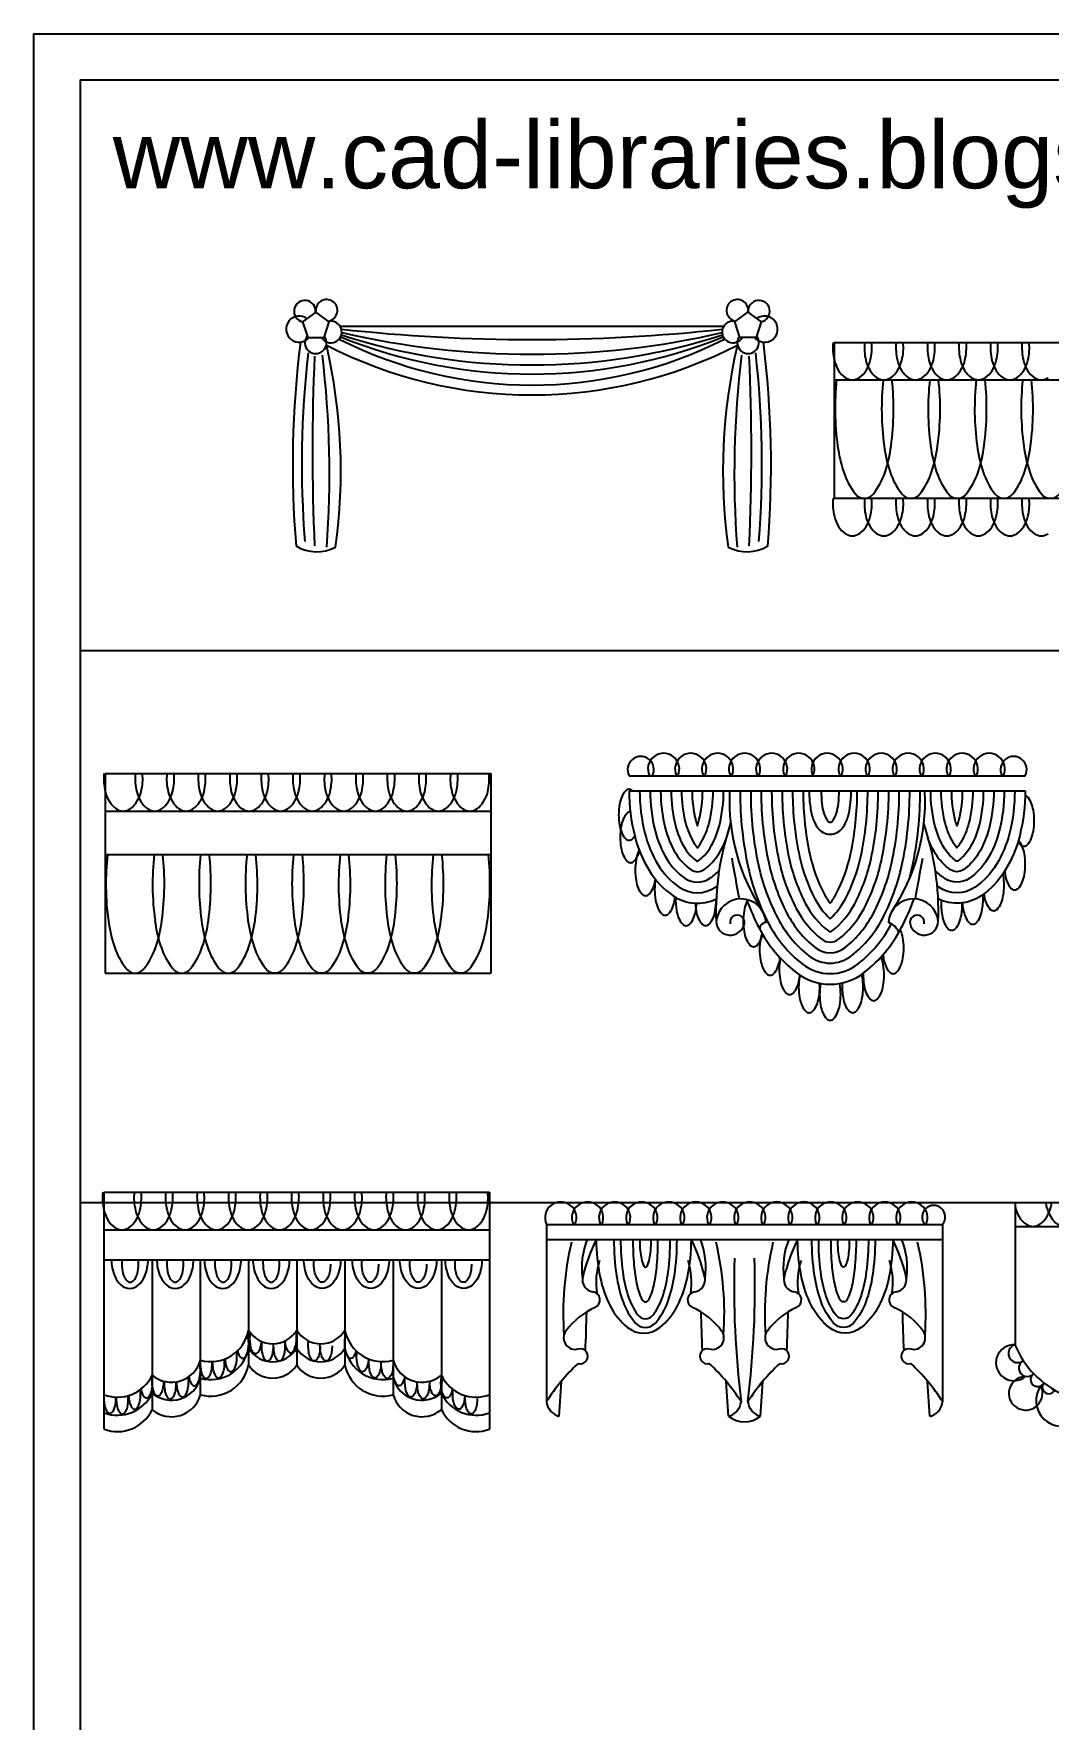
# Model space of a CAD drawing. Header units: inches. Extents: x 8.9 to 51.4, y 16 to 40.8.
# Drawn here: x 8.86 to 16.22, y 28.57 to 40.79 of the extents above; entities that cross this region are included whole.
import ezdxf

# ---------------------------------------------------------------- set-up
doc = ezdxf.new("R2010")
doc.units = ezdxf.units.IN
doc.header["$MEASUREMENT"] = 0
for name, color, linetype in [('02', 2, 'Continuous'), ('4', 4, 'Continuous'), ('kadrbm', 4, 'Continuous')]:
    doc.layers.add(name, color=color, linetype=linetype)
doc.styles.add('bmmm', font='swissel.ttf')

# ---------------------------------------------------------------- blocks, each defined once
blk = doc.blocks.new('kadrbm')
at = {"layer": 'kadrbm', "color": 4}
blk.add_lwpolyline([(0, 0), (0, 24.797), (21, 24.797), (21, 0), (0, 0)], close=True, dxfattribs=at)
blk.add_lwpolyline([(20.663, 0.326), (20.663, 24.46), (0.337, 24.46), (0.337, 0.326), (20.663, 0.326)], dxfattribs=at)
at = {"layer": 'kadrbm', "color": 211, "true_color": 0xf674fb, "style": 'bmmm'}
blk.add_text('www.cad-libraries.blogspot.com', height=0.48513, dxfattribs=at).set_placement((0.573, 23.677))

msp = doc.modelspace()

# ---------------------------------------------------------------- linework, layer by layer
at = {"layer": '02'}
for p, q in [((11.081, 38.67), (13.863, 38.67)), ((14.664, 38.552), (17.46, 38.552)), ((13.177, 35.302), (16.048, 35.302)), ((9.379, 35.154), (12.174, 35.154)), ((9.379, 34.839), (12.174, 34.839)), ((15.974, 32.144), (18.769, 32.144)), ((9.37, 32.119), (12.165, 32.119)), ((12.577, 32.049), (15.449, 32.049)), ((9.37, 31.901), (12.165, 31.901)), ((9.719, 31.901), (9.719, 30.814)), ((10.068, 31.901), (10.068, 30.923)), ((10.418, 31.901), (10.418, 31.141)), ((10.767, 31.901), (10.767, 31.141)), ((11.117, 31.901), (11.117, 31.141)), ((11.466, 31.901), (11.466, 30.923)), ((11.816, 31.901), (11.816, 30.814)), ((15.974, 31.029), (15.974, 31.026))]:
    msp.add_line(p, q, dxfattribs=at)
for points in [[(14.655, 38.552, 0.086354), (14.665, 38.42, 0.07478), (14.695, 38.349, 0.106996), (14.745, 38.296, 0.309503), (14.845, 38.296)], [(14.845, 38.296, 0.106996), (14.895, 38.349, 0.07478), (14.925, 38.42, 0.086354), (14.934, 38.552, 0.07478)], [(14.884, 38.552, 0.086354), (14.893, 38.42, 0.07478), (14.923, 38.349, 0.106996), (14.973, 38.296, 0.309503), (15.073, 38.296)], [(15.073, 38.296, 0.106996), (15.123, 38.349, 0.07478), (15.153, 38.42, 0.086354), (15.163, 38.552, 0.07478)], [(15.112, 38.552, 0.086354), (15.122, 38.42, 0.07478), (15.152, 38.349, 0.106996), (15.202, 38.296, 0.309503), (15.302, 38.296)], [(15.302, 38.296, 0.106996), (15.352, 38.349, 0.07478), (15.382, 38.42, 0.086354), (15.391, 38.552, 0.07478)], [(15.341, 38.552, 0.086354), (15.35, 38.42, 0.07478), (15.38, 38.349, 0.106996), (15.43, 38.296, 0.309503), (15.53, 38.296)], [(15.53, 38.296, 0.106996), (15.58, 38.349, 0.07478), (15.61, 38.42, 0.086354), (15.62, 38.552, 0.07478)], [(15.569, 38.552, 0.086354), (15.579, 38.42, 0.07478), (15.609, 38.349, 0.106996), (15.659, 38.296, 0.309503), (15.758, 38.296)], [(15.758, 38.296, 0.106996), (15.809, 38.349, 0.07478), (15.838, 38.42, 0.086354), (15.848, 38.552, 0.07478)], [(15.797, 38.552, 0.086354), (15.807, 38.42, 0.07478), (15.837, 38.349, 0.106996), (15.887, 38.296, 0.309503), (15.987, 38.296)], [(15.987, 38.296, 0.106996), (16.037, 38.349, 0.07478), (16.067, 38.42, 0.086354), (16.076, 38.552, 0.07478)], [(16.026, 38.552, 0.086354), (16.035, 38.42, 0.07478), (16.065, 38.349, 0.106996), (16.115, 38.296, 0.309503), (16.215, 38.296)], [(14.681, 38.28, 0.060753), (14.688, 37.803, 0.045475), (14.732, 37.611, 0.088394), (14.817, 37.453, 0.483941), (14.947, 37.453)], [(14.947, 37.453, 0.088394), (15.032, 37.611, 0.045475), (15.076, 37.803, 0.060753), (15.082, 38.28, 0.045475)], [(15.019, 38.28, 0.060753), (15.025, 37.803, 0.045475), (15.069, 37.611, 0.088394), (15.154, 37.453, 0.483941), (15.284, 37.453)], [(15.284, 37.453, 0.088394), (15.369, 37.611, 0.045475), (15.413, 37.803, 0.060753), (15.42, 38.28, 0.045475)], [(15.356, 38.28, 0.060753), (15.362, 37.803, 0.045475), (15.406, 37.611, 0.088394), (15.491, 37.453, 0.483941), (15.621, 37.453)], [(15.621, 37.453, 0.088394), (15.706, 37.611, 0.045475), (15.75, 37.803, 0.060753), (15.757, 38.28, 0.045475)], [(15.693, 38.28, 0.060753), (15.699, 37.803, 0.045475), (15.744, 37.611, 0.088394), (15.828, 37.453, 0.483941), (15.958, 37.453)], [(15.958, 37.453, 0.088394), (16.043, 37.611, 0.045475), (16.087, 37.803, 0.060753), (16.094, 38.28, 0.045475)], [(16.03, 38.28, 0.060753), (16.037, 37.803, 0.045475), (16.081, 37.611, 0.088394), (16.166, 37.453, 0.483941), (16.296, 37.453)], [(14.655, 37.422, 0.086354), (14.665, 37.29, 0.07478), (14.695, 37.218, 0.106996), (14.745, 37.165, 0.309503), (14.845, 37.165)], [(14.845, 37.165, 0.106996), (14.895, 37.218, 0.07478), (14.925, 37.29, 0.086354), (14.934, 37.422, 0.07478)], [(14.884, 37.422, 0.086354), (14.893, 37.29, 0.07478), (14.923, 37.218, 0.106996), (14.973, 37.165, 0.309503), (15.073, 37.165)], [(15.073, 37.165, 0.106996), (15.123, 37.218, 0.07478), (15.153, 37.29, 0.086354), (15.163, 37.422, 0.07478)], [(15.112, 37.422, 0.086354), (15.122, 37.29, 0.07478), (15.152, 37.218, 0.106996), (15.202, 37.165, 0.309503), (15.302, 37.165)], [(15.302, 37.165, 0.106996), (15.352, 37.218, 0.07478), (15.382, 37.29, 0.086354), (15.391, 37.422, 0.07478)], [(15.341, 37.422, 0.086354), (15.35, 37.29, 0.07478), (15.38, 37.218, 0.106996), (15.43, 37.165, 0.309503), (15.53, 37.165)], [(15.53, 37.165, 0.106996), (15.58, 37.218, 0.07478), (15.61, 37.29, 0.086354), (15.62, 37.422, 0.07478)], [(15.569, 37.422, 0.086354), (15.579, 37.29, 0.07478), (15.609, 37.218, 0.106996), (15.659, 37.165, 0.309503), (15.758, 37.165)], [(15.758, 37.165, 0.106996), (15.809, 37.218, 0.07478), (15.838, 37.29, 0.086354), (15.848, 37.422, 0.07478)], [(15.797, 37.422, 0.086354), (15.807, 37.29, 0.07478), (15.837, 37.218, 0.106996), (15.887, 37.165, 0.309503), (15.987, 37.165)], [(15.987, 37.165, 0.106996), (16.037, 37.218, 0.07478), (16.067, 37.29, 0.086354), (16.076, 37.422, 0.07478)], [(16.026, 37.422, 0.086354), (16.035, 37.29, 0.07478), (16.065, 37.218, 0.106996), (16.115, 37.165, 0.309503), (16.215, 37.165)], [(10.244, 35.17, 0.106996), (10.294, 35.223, 0.07478), (10.324, 35.294, 0.086354), (10.334, 35.426, 0.07478)], [(10.283, 35.426, 0.086354), (10.293, 35.294, 0.07478), (10.323, 35.223, 0.106996), (10.373, 35.17, 0.309503), (10.473, 35.17)], [(10.473, 35.17, 0.106996), (10.523, 35.223, 0.07478), (10.553, 35.294, 0.086354), (10.562, 35.426, 0.07478)], [(10.512, 35.426, 0.086354), (10.521, 35.294, 0.07478), (10.551, 35.223, 0.106996), (10.601, 35.17, 0.309503), (10.701, 35.17)], [(10.701, 35.17, 0.106996), (10.751, 35.223, 0.07478), (10.781, 35.294, 0.086354), (10.791, 35.426, 0.07478)], [(10.74, 35.426, 0.086354), (10.75, 35.294, 0.07478), (10.78, 35.223, 0.106996), (10.83, 35.17, 0.309503), (10.929, 35.17)], [(10.929, 35.17, 0.106996), (10.98, 35.223, 0.07478), (11.009, 35.294, 0.086354), (11.019, 35.426, 0.07478)], [(10.969, 35.426, 0.086354), (10.978, 35.294, 0.07478), (11.008, 35.223, 0.106996), (11.058, 35.17, 0.309503), (11.158, 35.17)], [(11.158, 35.17, 0.106996), (11.208, 35.223, 0.07478), (11.238, 35.294, 0.086354), (11.248, 35.426, 0.07478)], [(11.197, 35.426, 0.086354), (11.207, 35.294, 0.07478), (11.236, 35.223, 0.106996), (11.287, 35.17, 0.309503), (11.386, 35.17)], [(11.386, 35.17, 0.106996), (11.436, 35.223, 0.07478), (11.466, 35.294, 0.086354), (11.476, 35.426, 0.07478)], [(11.425, 35.426, 0.086354), (11.435, 35.294, 0.07478), (11.465, 35.223, 0.106996), (11.515, 35.17, 0.309503), (11.615, 35.17)], [(11.615, 35.17, 0.106996), (11.665, 35.223, 0.07478), (11.695, 35.294, 0.086354), (11.704, 35.426, 0.07478)], [(11.654, 35.426, 0.086354), (11.663, 35.294, 0.07478), (11.693, 35.223, 0.106996), (11.743, 35.17, 0.309503), (11.843, 35.17)], [(11.843, 35.17, 0.106996), (11.893, 35.223, 0.07478), (11.923, 35.294, 0.086354), (11.933, 35.426, 0.07478)], [(11.882, 35.426, 0.086354), (11.892, 35.294, 0.07478), (11.922, 35.223, 0.106996), (11.972, 35.17, 0.309503), (12.072, 35.17)], [(12.072, 35.17, 0.106996), (12.122, 35.223, 0.07478), (12.152, 35.294, 0.086354), (12.161, 35.426, 0.07478)], [(13.177, 35.302, 0.061666), (13.217, 34.975, 0.074954), (13.322, 34.725, 0.107015), (13.497, 34.54, 0.26936), (13.807, 34.518, 0.0769)], [(13.253, 35.302, 0.061666), (13.291, 34.994, 0.074954), (13.387, 34.765, 0.107015), (13.54, 34.603, 0.308654), (13.803, 34.603, 0.006131), (13.814, 34.611, 0.000752)], [(13.329, 35.302, 0.061666), (13.365, 35.012, 0.074954), (13.452, 34.804, 0.107015), (13.583, 34.666, 0.308654), (13.76, 34.666, 0.048756), (13.828, 34.722, 0.031795)], [(13.405, 35.302, 0.061666), (13.438, 35.031, 0.074954), (13.517, 34.844, 0.107015), (13.626, 34.729, 0.308654), (13.718, 34.729, 0.107015), (13.826, 34.844, 0.074954), (13.905, 35.031, 0.009713), (13.914, 35.073, 0.061666)], [(13.481, 35.302, 0.061666), (13.512, 35.049, 0.074954), (13.582, 34.883, 0.107015), (13.668, 34.792, 0.308654), (13.675, 34.792, 0.107015), (13.761, 34.883, 0.074954), (13.831, 35.049, 0.061666), (13.862, 35.302, 0.061666)], [(13.557, 35.302, 0.061666), (13.586, 35.068, 0.074954), (13.647, 34.923, 0.046907), (13.672, 34.889, 0.046907), (13.696, 34.923, 0.074954), (13.757, 35.068, 0.061666), (13.786, 35.302, 0.061666)], [(13.633, 35.302, 0.061666), (13.66, 35.087, 0.0226), (13.672, 35.047, 0.0226), (13.683, 35.087, 0.061666), (13.71, 35.302, 0.061666)], [(13.905, 35.291, 0.15885), (14.145, 34.427)], [(13.905, 35.302, 0.001026), (13.905, 35.291, 0.053463)], [(13.981, 35.291, 0.053463), (14.04, 34.745, 0.067314), (14.186, 34.342, 0.105183), (14.432, 34.046, 0.34762), (14.836, 34.046, 0.103552), (15.079, 34.337, 0.026586)], [(14.058, 35.291, 0.053463), (14.114, 34.762, 0.067314), (14.254, 34.378, 0.105183), (14.479, 34.106, 0.34762), (14.789, 34.106, 0.105183), (15.015, 34.378, 0.067314), (15.154, 34.762, 0.054493), (15.211, 35.301, 0.001026)], [(14.134, 35.291, 0.053463), (14.189, 34.778, 0.067314), (14.321, 34.413, 0.105183), (14.526, 34.165, 0.34762), (14.742, 34.165, 0.105183), (14.947, 34.413, 0.067314), (15.08, 34.778, 0.054493), (15.135, 35.301, 0.001026)], [(14.21, 35.291, 0.053463), (14.263, 34.794, 0.067314), (14.388, 34.448, 0.105183), (14.574, 34.225, 0.34762), (14.695, 34.225, 0.105183), (14.88, 34.448, 0.067314), (15.005, 34.794, 0.054493), (15.059, 35.3, 0.001026)], [(14.286, 35.291, 0.053463), (14.337, 34.81, 0.067314), (14.456, 34.483, 0.105183), (14.621, 34.285, 0.34762), (14.648, 34.285, 0.105183), (14.812, 34.483, 0.067314), (14.931, 34.81, 0.054493), (14.982, 35.3, 0.001026)], [(14.362, 35.291, 0.053463), (14.412, 34.826, 0.067314), (14.523, 34.519, 0.084557), (14.634, 34.373, 0.084557), (14.745, 34.519, 0.067314), (14.857, 34.826, 0.054493), (14.906, 35.3, 0.001026)], [(14.438, 35.291, 0.053463), (14.486, 34.842, 0.067314), (14.591, 34.554, 0.043159), (14.634, 34.486, 0.043159), (14.678, 34.554, 0.067314), (14.782, 34.842, 0.054493), (14.83, 35.299, 0.001026)], [(14.482, 35.302, 0.029478), (14.488, 35.198, 0.040172), (14.504, 35.116, 0.081597), (14.543, 35.034, 0.524844), (14.725, 35.034, 0.081597), (14.764, 35.116, 0.040172), (14.78, 35.198, 0.029478), (14.786, 35.302, 0.029478)], [(14.569, 35.302, 0.029478), (14.574, 35.208, 0.040172), (14.588, 35.14, 0.081597), (14.615, 35.084, 0.524844), (14.653, 35.084, 0.081597), (14.68, 35.14, 0.040172), (14.694, 35.208, 0.029478), (14.699, 35.302, 0.029478)], [(15.319, 35.291, -0.15885), (15.08, 34.427)], [(15.211, 34.674, 0.011518), (15.228, 34.745, 0.054493), (15.287, 35.301, 0.001026)], [(15.82, 35.302, -0.061666), (15.786, 35.031, -0.074954), (15.708, 34.844, -0.107015), (15.599, 34.729, -0.308654), (15.507, 34.729, -0.107015), (15.398, 34.844, -0.047545), (15.342, 34.96, -0.061666)], [(15.744, 35.302, -0.061666), (15.713, 35.049, -0.074954), (15.643, 34.883, -0.107015), (15.556, 34.792, -0.308654), (15.55, 34.792, -0.107015), (15.463, 34.883, -0.074954), (15.394, 35.049, -0.061666), (15.363, 35.302, -0.061666)], [(15.896, 35.302, -0.061666), (15.86, 35.012, -0.074954), (15.773, 34.804, -0.107015), (15.642, 34.666, -0.308654), (15.464, 34.666, -0.048756), (15.397, 34.722, -0.007752)], [(15.972, 35.302, -0.061666), (15.934, 34.994, -0.074954), (15.838, 34.765, -0.107015), (15.685, 34.603, -0.308654), (15.421, 34.603, -0.006131), (15.411, 34.611, -0.074954)], [(16.048, 35.302, -0.061666), (16.008, 34.975, -0.074954), (15.903, 34.725, -0.107015), (15.728, 34.54, -0.26936), (15.417, 34.518, -0.05568)], [(15.668, 35.302, -0.061666), (15.639, 35.068, -0.074954), (15.578, 34.923, -0.046907), (15.553, 34.889, -0.046907), (15.528, 34.923, -0.074954), (15.468, 35.068, -0.061666), (15.439, 35.302, -0.061666)], [(15.592, 35.302, -0.061666), (15.565, 35.087, -0.0226), (15.553, 35.047, -0.0226), (15.541, 35.087, -0.061666), (15.515, 35.302, -0.061666)], [(10.336, 34.012, 0.088394), (10.42, 34.17, 0.045475), (10.465, 34.362, 0.060753), (10.471, 34.839, 0.045475)], [(10.407, 34.839, 0.060753), (10.414, 34.362, 0.045475), (10.458, 34.17, 0.088394), (10.543, 34.012, 0.483941), (10.673, 34.012)], [(10.673, 34.012, 0.088394), (10.758, 34.17, 0.045475), (10.802, 34.362, 0.060753), (10.808, 34.839, 0.045475)], [(10.744, 34.839, 0.060753), (10.751, 34.362, 0.045475), (10.795, 34.17, 0.088394), (10.88, 34.012, 0.483941), (11.01, 34.012)], [(11.01, 34.012, 0.088394), (11.095, 34.17, 0.045475), (11.139, 34.362, 0.060753), (11.145, 34.839, 0.045475)], [(11.082, 34.839, 0.060753), (11.088, 34.362, 0.045475), (11.132, 34.17, 0.088394), (11.217, 34.012, 0.483941), (11.347, 34.012)], [(11.347, 34.012, 0.088394), (11.432, 34.17, 0.045475), (11.476, 34.362, 0.060753), (11.483, 34.839, 0.045475)], [(11.419, 34.839, 0.060753), (11.425, 34.362, 0.045475), (11.469, 34.17, 0.088394), (11.554, 34.012, 0.483941), (11.684, 34.012)], [(11.684, 34.012, 0.088394), (11.769, 34.17, 0.045475), (11.813, 34.362, 0.060753), (11.82, 34.839, 0.045475)], [(11.756, 34.839, 0.060753), (11.762, 34.362, 0.045475), (11.807, 34.17, 0.088394), (11.891, 34.012, 0.483941), (12.021, 34.012)], [(12.021, 34.012, 0.088394), (12.106, 34.17, 0.045475), (12.15, 34.362, 0.060753), (12.157, 34.839, 0.045475)], [(15.889, 34.692, 0.008793), (15.888, 34.701, 0.098296)], [(14.028, 34.513, 0.033632), (14.119, 34.307, 0.105183), (14.385, 33.986, 0.34762), (14.884, 33.986, 0.105183), (15.149, 34.307, 0.03434), (15.242, 34.517, 0.053463)], [(9.361, 32.391, 0.086354), (9.37, 32.259, 0.07478), (9.4, 32.187, 0.106996), (9.45, 32.134, 0.309503), (9.55, 32.134)], [(9.55, 32.134, 0.106996), (9.6, 32.187, 0.07478), (9.63, 32.259, 0.086354), (9.64, 32.391, 0.07478)], [(9.589, 32.391, 0.086354), (9.599, 32.259, 0.07478), (9.629, 32.187, 0.106996), (9.679, 32.134, 0.309503), (9.778, 32.134)], [(9.778, 32.134, 0.106996), (9.829, 32.187, 0.07478), (9.858, 32.259, 0.086354), (9.868, 32.391, 0.07478)], [(9.817, 32.391, 0.086354), (9.827, 32.259, 0.07478), (9.857, 32.187, 0.106996), (9.907, 32.134, 0.309503), (10.007, 32.134)], [(10.007, 32.134, 0.106996), (10.057, 32.187, 0.07478), (10.087, 32.259, 0.086354), (10.096, 32.391, 0.07478)], [(10.046, 32.391, 0.086354), (10.056, 32.259, 0.07478), (10.085, 32.187, 0.106996), (10.136, 32.134, 0.309503), (10.235, 32.134)], [(10.235, 32.134, 0.106996), (10.285, 32.187, 0.07478), (10.315, 32.259, 0.086354), (10.325, 32.391, 0.07478)], [(10.274, 32.391, 0.086354), (10.284, 32.259, 0.07478), (10.314, 32.187, 0.106996), (10.364, 32.134, 0.309503), (10.464, 32.134)], [(10.464, 32.134, 0.106996), (10.514, 32.187, 0.07478), (10.544, 32.259, 0.086354), (10.553, 32.391, 0.07478)], [(10.503, 32.391, 0.086354), (10.512, 32.259, 0.07478), (10.542, 32.187, 0.106996), (10.592, 32.134, 0.309503), (10.692, 32.134)], [(10.692, 32.134, 0.106996), (10.742, 32.187, 0.07478), (10.772, 32.259, 0.086354), (10.782, 32.391, 0.07478)], [(10.731, 32.391, 0.086354), (10.741, 32.259, 0.07478), (10.771, 32.187, 0.106996), (10.821, 32.134, 0.309503), (10.921, 32.134)], [(10.921, 32.134, 0.106996), (10.971, 32.187, 0.07478), (11, 32.259, 0.086354), (11.01, 32.391, 0.07478)], [(10.96, 32.391, 0.086354), (10.969, 32.259, 0.07478), (10.999, 32.187, 0.106996), (11.049, 32.134, 0.309503), (11.149, 32.134)], [(11.149, 32.134, 0.106996), (11.199, 32.187, 0.07478), (11.229, 32.259, 0.086354), (11.239, 32.391, 0.07478)], [(11.188, 32.391, 0.086354), (11.198, 32.259, 0.07478), (11.227, 32.187, 0.106996), (11.278, 32.134, 0.309503), (11.377, 32.134)], [(11.377, 32.134, 0.106996), (11.427, 32.187, 0.07478), (11.457, 32.259, 0.086354), (11.467, 32.391, 0.07478)], [(11.416, 32.391, 0.086354), (11.426, 32.259, 0.07478), (11.456, 32.187, 0.106996), (11.506, 32.134, 0.309503), (11.606, 32.134)], [(11.606, 32.134, 0.106996), (11.656, 32.187, 0.07478), (11.686, 32.259, 0.086354), (11.695, 32.391, 0.07478)], [(11.645, 32.391, 0.086354), (11.654, 32.259, 0.07478), (11.684, 32.187, 0.106996), (11.734, 32.134, 0.309503), (11.834, 32.134)], [(11.834, 32.134, 0.106996), (11.884, 32.187, 0.07478), (11.914, 32.259, 0.086354), (11.924, 32.391, 0.07478)], [(11.873, 32.391, 0.086354), (11.883, 32.259, 0.07478), (11.913, 32.187, 0.106996), (11.963, 32.134, 0.309503), (12.063, 32.134)], [(12.063, 32.134, 0.106996), (12.113, 32.187, 0.07478), (12.143, 32.259, 0.086354), (12.152, 32.391, 0.07478)], [(15.974, 32.287, 0.001819), (15.975, 32.284, 0.07478), (16.004, 32.212, 0.106996), (16.055, 32.159, 0.309503), (16.154, 32.159)], [(16.154, 32.159, 0.106996), (16.204, 32.212, 0.07478), (16.234, 32.284, 0.02241), (16.241, 32.318, 0.024754)], [(16.196, 32.318, 0.02241), (16.203, 32.284, 0.07478), (16.233, 32.212, 0.106996), (16.283, 32.159, 0.309503), (16.383, 32.159)], [(13.066, 32.049, 0.036862), (13.085, 31.788, 0.049231), (13.133, 31.597, 0.09255), (13.223, 31.443, 0.457111), (13.367, 31.443, 0.09255), (13.457, 31.597, 0.049231), (13.505, 31.788, 0.036862), (13.524, 32.049, 0.036862)], [(13.115, 32.049, 0.032339), (13.13, 31.814, 0.043748), (13.168, 31.643, 0.086301), (13.24, 31.502, 0.496853), (13.35, 31.502, 0.086301), (13.423, 31.643, 0.043748), (13.46, 31.814, 0.032339), (13.475, 32.049, 0.032339)], [(13.204, 32.049, 0.020725), (13.212, 31.863, 0.028771), (13.231, 31.729, 0.063333), (13.27, 31.612, 0.626852), (13.32, 31.612, 0.063333), (13.359, 31.729, 0.028771), (13.378, 31.863, 0.020725), (13.386, 32.049, 0.020725)], [(13.253, 32.049, 0.021604), (13.257, 31.967, 0.029944), (13.266, 31.908, 0.065436), (13.284, 31.856, 0.615368), (13.307, 31.856, 0.065436), (13.325, 31.908, 0.029944), (13.333, 31.967, 0.021604), (13.337, 32.049, 0.021604)], [(14.96, 32.049, -0.036862), (14.941, 31.788, -0.049231), (14.893, 31.597, -0.09255), (14.803, 31.443, -0.457111), (14.659, 31.443, -0.09255), (14.569, 31.597, -0.049231), (14.521, 31.788, -0.036862), (14.502, 32.049, -0.036862)], [(14.911, 32.049, -0.032339), (14.896, 31.814, -0.043748), (14.858, 31.643, -0.086301), (14.786, 31.502, -0.496853), (14.676, 31.502, -0.086301), (14.603, 31.643, -0.043748), (14.566, 31.814, -0.032339), (14.551, 32.049, -0.032339)], [(14.822, 32.049, -0.020725), (14.814, 31.863, -0.028771), (14.795, 31.729, -0.063333), (14.756, 31.612, -0.626852), (14.706, 31.612, -0.063333), (14.667, 31.729, -0.028771), (14.648, 31.863, -0.020725), (14.64, 32.049, -0.020725)], [(14.773, 32.049, -0.021604), (14.769, 31.967, -0.029944), (14.761, 31.908, -0.065436), (14.743, 31.856, -0.615368), (14.719, 31.856, -0.065436), (14.701, 31.908, -0.029944), (14.693, 31.967, -0.021604), (14.689, 32.049, -0.021604)], [(9.423, 31.901, 0.03544), (9.43, 31.842, 0.060644), (9.451, 31.778, 0.10191), (9.493, 31.719, 0.384726), (9.621, 31.719, 0.10191), (9.663, 31.778, 0.060644), (9.684, 31.842, 0.03544), (9.691, 31.901, 0.024965)], [(9.502, 31.901, 0.075884), (9.505, 31.816)], [(9.505, 31.816, 0.060644), (9.518, 31.777, 0.10191), (9.54, 31.746, 0.384726), (9.58, 31.746, 0.10191), (9.602, 31.777, 0.060644), (9.615, 31.816, 0.075884), (9.618, 31.901, 0.060644)], [(9.752, 31.901, 0.03544), (9.759, 31.842, 0.060644), (9.78, 31.778, 0.10191), (9.823, 31.719, 0.384726), (9.95, 31.719, 0.10191), (9.993, 31.778, 0.060644), (10.013, 31.842, 0.03544), (10.02, 31.901, 0.024965)], [(9.828, 31.901, 0.075884), (9.831, 31.816)], [(9.831, 31.816, 0.060644), (9.844, 31.777, 0.10191), (9.866, 31.746, 0.384726), (9.906, 31.746, 0.10191), (9.929, 31.777, 0.060644), (9.941, 31.816, 0.075884), (9.944, 31.901, 0.060644)], [(10.097, 31.901, 0.03544), (10.104, 31.842, 0.060644), (10.124, 31.778, 0.10191), (10.167, 31.719, 0.384726), (10.295, 31.719, 0.10191), (10.337, 31.778, 0.060644), (10.358, 31.842, 0.03544), (10.365, 31.901, 0.024965)], [(10.176, 31.901, 0.075884), (10.18, 31.816)], [(10.18, 31.816, 0.060644), (10.192, 31.777, 0.10191), (10.214, 31.746, 0.384726), (10.254, 31.746, 0.10191), (10.277, 31.777, 0.060644), (10.289, 31.816, 0.075884), (10.292, 31.901, 0.060644)], [(10.449, 31.901, 0.03544), (10.456, 31.842, 0.060644), (10.477, 31.778, 0.10191), (10.519, 31.719, 0.384726), (10.647, 31.719, 0.10191), (10.689, 31.778, 0.060644), (10.71, 31.842, 0.03544), (10.717, 31.901, 0.024965)], [(10.524, 31.901, 0.075884), (10.528, 31.816)], [(10.528, 31.816, 0.060644), (10.54, 31.777, 0.10191), (10.563, 31.746, 0.384726), (10.602, 31.746, 0.10191), (10.625, 31.777, 0.060644), (10.637, 31.816, 0.075884), (10.64, 31.901, 0.060644)], [(11.086, 31.901, -0.03544), (11.079, 31.842, -0.060644), (11.058, 31.778, -0.10191), (11.015, 31.719, -0.384726), (10.888, 31.719, -0.10191), (10.845, 31.778, -0.060644), (10.825, 31.842, -0.03544), (10.818, 31.901, -0.024965)], [(11.012, 31.869, -0.046969), (11.007, 31.816, -0.060644), (10.995, 31.777, -0.10191), (10.972, 31.746, -0.384726), (10.932, 31.746, -0.10191), (10.91, 31.777, -0.060644), (10.897, 31.816, -0.075884), (10.894, 31.901, -0.060644)], [(11.438, 31.901, -0.03544), (11.431, 31.842, -0.060644), (11.41, 31.778, -0.10191), (11.368, 31.719, -0.384726), (11.24, 31.719, -0.10191), (11.197, 31.778, -0.060644), (11.177, 31.842, -0.03544), (11.17, 31.901, -0.024965)], [(11.36, 31.869, -0.046969), (11.355, 31.816, -0.060644), (11.343, 31.777, -0.10191), (11.32, 31.746, -0.384726), (11.28, 31.746, -0.10191), (11.258, 31.777, -0.060644), (11.245, 31.816, -0.075884), (11.242, 31.901, -0.060644)], [(11.782, 31.901, -0.03544), (11.775, 31.842, -0.060644), (11.755, 31.778, -0.10191), (11.712, 31.719, -0.384726), (11.585, 31.719, -0.10191), (11.542, 31.778, -0.060644), (11.521, 31.842, -0.03544), (11.514, 31.901, -0.024965)], [(11.708, 31.869, -0.046969), (11.703, 31.816, -0.060644), (11.691, 31.777, -0.10191), (11.668, 31.746, -0.384726), (11.628, 31.746, -0.10191), (11.606, 31.777, -0.060644), (11.593, 31.816, -0.075884), (11.59, 31.901, -0.060644)], [(12.111, 31.901, -0.03544), (12.104, 31.842, -0.060644), (12.084, 31.778, -0.10191), (12.041, 31.719, -0.384726), (11.914, 31.719, -0.10191), (11.871, 31.778, -0.060644), (11.851, 31.842, -0.03544), (11.844, 31.901, -0.024965)], [(12.034, 31.869, -0.046969), (12.029, 31.816, -0.060644), (12.017, 31.777, -0.10191), (11.995, 31.746, -0.384726), (11.955, 31.746, -0.10191), (11.932, 31.777, -0.060644), (11.92, 31.816, -0.075884), (11.917, 31.901, -0.060644)], [(10.338, 31.242, 0.039454), (10.345, 31.219, 0.097571), (10.362, 31.193, 0.421376), (10.39, 31.193, 0.097571), (10.407, 31.219, 0.054617), (10.416, 31.251, 0.08314), (10.416, 31.339, 0.036412), (10.411, 31.361, 0.097571)], [(10.429, 31.374, 0.001699), (10.429, 31.373, 0.08314), (10.429, 31.285)], [(10.429, 31.285, 0.054617), (10.438, 31.252, 0.097571), (10.455, 31.227, 0.421376), (10.483, 31.227, 0.097571), (10.5, 31.252, 0.054617), (10.509, 31.285, 0.023075), (10.512, 31.309, 0.041499)], [(10.513, 31.309, 0.071757), (10.515, 31.233)], [(10.515, 31.233, 0.054617), (10.524, 31.2, 0.097571), (10.541, 31.174, 0.421376), (10.569, 31.174, 0.097571), (10.586, 31.2, 0.054617), (10.595, 31.233, 0.056689), (10.598, 31.293, 0.054617)], [(10.598, 31.293, 0.056674), (10.601, 31.233)], [(10.601, 31.233, 0.054617), (10.61, 31.2, 0.097571), (10.627, 31.174, 0.421376), (10.655, 31.174, 0.097571), (10.672, 31.2, 0.054617), (10.681, 31.233, 0.076007), (10.682, 31.313, 0.054617)], [(10.68, 31.312, 0.019064), (10.683, 31.292, 0.054617), (10.692, 31.26, 0.097571), (10.709, 31.234, 0.421376), (10.737, 31.234, 0.097571), (10.754, 31.26, 0.054617), (10.763, 31.292, 0.08314), (10.763, 31.38, 0.004294), (10.762, 31.383, 0.097571)], [(10.938, 31.277, -0.041499), (10.934, 31.233, -0.054617), (10.925, 31.2, -0.097571), (10.908, 31.174, -0.421376), (10.88, 31.174, -0.097571), (10.863, 31.2, -0.054617), (10.854, 31.233, -0.076007), (10.853, 31.313, -0.054617)], [(11.023, 31.277, -0.041499), (11.02, 31.233, -0.054617), (11.011, 31.2, -0.097571), (10.994, 31.174, -0.421376), (10.966, 31.174, -0.097571), (10.949, 31.2, -0.054617), (10.94, 31.233, -0.056689), (10.936, 31.293, -0.054617)], [(11.197, 31.242, -0.039454), (11.19, 31.219, -0.097571), (11.173, 31.193, -0.421376), (11.145, 31.193, -0.097571), (11.128, 31.219, -0.054617), (11.119, 31.251, -0.08314), (11.119, 31.339, -0.036412), (11.124, 31.361, -0.097571)], [(10.068, 31.172, 0.062621), (10.071, 31.106)], [(10.071, 31.106, 0.054617), (10.08, 31.073, 0.097571), (10.097, 31.048, 0.421376), (10.125, 31.048, 0.097571), (10.142, 31.073, 0.054617), (10.151, 31.106, 0.054207), (10.154, 31.163, 0.054617)], [(10.157, 31.163, 0.050816), (10.16, 31.109)], [(10.16, 31.109, 0.054617), (10.17, 31.077, 0.097571), (10.186, 31.051, 0.421376), (10.215, 31.051, 0.097571), (10.231, 31.077, 0.054617), (10.241, 31.109, 0.067856), (10.243, 31.182, 0.054617)], [(10.247, 31.183, 0.027269), (10.25, 31.154, 0.054617), (10.259, 31.122, 0.097571), (10.276, 31.096, 0.421376), (10.304, 31.096, 0.097571), (10.321, 31.122, 0.054617), (10.33, 31.154, 0.07693), (10.331, 31.236, 0.054617)], [(11.288, 31.183, -0.027269), (11.285, 31.154, -0.054617), (11.275, 31.122, -0.097571), (11.259, 31.096, -0.421376), (11.23, 31.096, -0.097571), (11.214, 31.122, -0.054617), (11.205, 31.154, -0.076931), (11.204, 31.236, -0.054617)], [(11.378, 31.163, -0.050816), (11.374, 31.109, -0.054617), (11.365, 31.077, -0.097571), (11.348, 31.051, -0.421376), (11.32, 31.051, -0.097571), (11.303, 31.077, -0.054617), (11.294, 31.109, -0.067856), (11.292, 31.182, -0.054617)], [(11.466, 31.172, -0.062621), (11.464, 31.106, -0.054617), (11.455, 31.073, -0.097571), (11.438, 31.048, -0.421376), (11.41, 31.048, -0.097571), (11.393, 31.073, -0.054617), (11.384, 31.106, -0.054207), (11.38, 31.163, -0.054617)], [(9.638, 30.964, 0.054244), (9.647, 30.932, 0.097571), (9.664, 30.906, 0.421376), (9.692, 30.906, 0.097571), (9.709, 30.932, 0.054617), (9.718, 30.964, 0.08314), (9.718, 31.052, 0.012516), (9.717, 31.06, 0.097571)], [(9.72, 31.064, 0.080053), (9.72, 30.979)], [(9.899, 30.972, 0.054617), (9.908, 30.939, 0.097571), (9.925, 30.913, 0.421376), (9.953, 30.913, 0.097571), (9.97, 30.939, 0.054617), (9.979, 30.972, 0.075214), (9.981, 31.051, 0.054617)], [(9.985, 31.054, 0.000774), (9.985, 31.054, 0.054617), (9.994, 31.021, 0.097571), (10.011, 30.995, 0.421376), (10.039, 30.995, 0.097571), (10.056, 31.021, 0.054617), (10.065, 31.054, 0.08314), (10.065, 31.142, 0.021667), (10.062, 31.155, 0.097571)], [(11.55, 31.054, -0.000774), (11.549, 31.054, -0.054617), (11.54, 31.021, -0.097571), (11.524, 30.995, -0.421376), (11.495, 30.995, -0.097571), (11.479, 31.021, -0.054617), (11.469, 31.054, -0.08314), (11.469, 31.142, -0.021667), (11.472, 31.155, -0.097571)], [(11.639, 31.017, -0.042938), (11.635, 30.972, -0.054617), (11.626, 30.939, -0.097571), (11.609, 30.913, -0.421376), (11.581, 30.913, -0.097571), (11.564, 30.939, -0.054617), (11.555, 30.972, -0.075214), (11.554, 31.051, -0.054617)], [(11.815, 31.064, -0.080053), (11.814, 30.979, -0.054617), (11.805, 30.947, -0.097571), (11.788, 30.921, -0.421376), (11.76, 30.921, -0.097571), (11.743, 30.947, -0.054617), (11.734, 30.979, -0.039475), (11.731, 31.021, -0.041499)], [(11.896, 30.964, -0.054244), (11.887, 30.932, -0.097571), (11.871, 30.906, -0.421376), (11.842, 30.906, -0.097571), (11.825, 30.932, -0.054617), (11.816, 30.964, -0.08314), (11.816, 31.052, -0.012516), (11.818, 31.06, -0.097571)], [(9.459, 30.893, 0.041499), (9.463, 30.849, 0.054617), (9.472, 30.816, 0.097571), (9.489, 30.79, 0.421376), (9.517, 30.79, 0.097571), (9.534, 30.816, 0.054617), (9.543, 30.849, 0.06403), (9.545, 30.917, 0.054617)], [(9.549, 30.918, 0.033426), (9.552, 30.882, 0.054617), (9.562, 30.85, 0.097571), (9.578, 30.824, 0.421376), (9.607, 30.824, 0.097571), (9.623, 30.85, 0.054617), (9.632, 30.882, 0.073952), (9.634, 30.961, 0.054617)], [(9.72, 30.979, 0.054617), (9.729, 30.947, 0.097571), (9.746, 30.921, 0.421376), (9.774, 30.921, 0.097571), (9.791, 30.947, 0.054617), (9.8, 30.979, 0.039475), (9.804, 31.021, 0.041499)], [(9.807, 31.02, 0.059826), (9.81, 30.957)], [(9.81, 30.957, 0.054617), (9.819, 30.924, 0.097571), (9.836, 30.899, 0.421376), (9.864, 30.899, 0.097571), (9.881, 30.924, 0.054617), (9.89, 30.957, 0.056543), (9.893, 31.017, 0.054617)], [(9.896, 31.017, 0.042938), (9.899, 30.972)], [(11.728, 31.02, -0.059826), (11.725, 30.957, -0.054617), (11.716, 30.924, -0.097571), (11.699, 30.899, -0.421376), (11.671, 30.899, -0.097571), (11.654, 30.924, -0.054617), (11.645, 30.957, -0.056544), (11.642, 31.017, -0.054617)], [(11.986, 30.918, -0.033426), (11.982, 30.882, -0.054617), (11.973, 30.85, -0.097571), (11.956, 30.824, -0.421376), (11.928, 30.824, -0.097571), (11.911, 30.85, -0.054617), (11.902, 30.882, -0.073952), (11.901, 30.961, -0.054617)], [(12.075, 30.893, -0.041499), (12.072, 30.849, -0.054617), (12.063, 30.816, -0.097571), (12.046, 30.79, -0.421376), (12.018, 30.79, -0.097571), (12.001, 30.816, -0.054617), (11.992, 30.849, -0.06403), (11.989, 30.917, -0.054617)], [(9.37, 30.896, 0.041499), (9.373, 30.852, 0.054617), (9.382, 30.82, 0.097571), (9.399, 30.794, 0.421376), (9.427, 30.794, 0.097571), (9.444, 30.82, 0.054617), (9.453, 30.852, 0.050215), (9.457, 30.906, 0.054617)]]:
    msp.add_lwpolyline(points, format="xyb", dxfattribs=at)
for centre, radius, start, end in [((12.472, 51.144), 12.572, 263.6908, 276.3058), ((12.472, 44.605), 6.139, 257.019, 282.9742), ((17.865, 37.661), 7.127, 172.8104, 184.7103), ((12.472, 41.421), 3.25, 242.7113, 297.2887), ((7.06, 37.621), 4.027, 352.1112, 13.0912), ((12.472, 41.33), 3.088, 243.0964, 296.8931), ((12.472, 42.022), 3.7, 247.9784, 292.0117), ((12.472, 42.877), 4.489, 252.0716, 287.9196), ((17.884, 37.621), 4.027, 166.9088, 187.8888), ((7.079, 37.661), 7.127, 355.2897, 7.1896), ((17.969, 37.667), 7.165, 173.5237, 184.4755), ((25.629, 37.764), 14.748, 177.3278, 182.6722), ((3.915, 37.602), 7.09, 355.6796, 6.9422), ((21.029, 37.602), 7.09, 173.0578, 184.3204), ((-0.685, 37.764), 14.748, 357.3278, 2.6722), ((6.975, 37.667), 7.165, 355.5245, 6.4763), ((10.912, 37.321), 0.287, 238.4851, 298.3363), ((14.032, 37.321), 0.287, 241.6637, 301.5149), ((13.427, 35.459), 0.114, 334.6887, 205.3113), ((13.623, 35.459), 0.114, 334.6887, 205.3113), ((13.818, 35.459), 0.114, 334.6887, 205.3113), ((14.014, 35.459), 0.114, 334.6887, 205.3113), ((14.21, 35.459), 0.114, 334.6887, 205.3113), ((14.406, 35.459), 0.114, 334.6887, 205.3113), ((14.612, 35.459), 0.114, 334.6887, 205.3113), ((14.808, 35.459), 0.114, 334.6887, 205.3113), ((15.004, 35.459), 0.114, 334.6887, 205.3113), ((15.2, 35.459), 0.114, 334.6887, 205.3113), ((15.396, 35.459), 0.114, 334.6887, 205.3113), ((15.591, 35.459), 0.114, 334.6887, 205.3113), ((15.787, 35.459), 0.114, 334.6887, 205.3113), ((13.261, 35.455), 0.0953, 332.1666, 207.8334), ((15.964, 35.455), 0.0953, 332.1666, 207.8334), ((9.753, 35.388), 0.385, 174.3281, 194.0699), ((9.981, 35.388), 0.385, 174.3281, 194.0699), ((9.266, 35.388), 0.385, 345.9301, 5.6719), ((10.209, 35.388), 0.385, 174.3281, 194.0699), ((9.494, 35.388), 0.385, 345.9301, 5.6719), ((10.438, 35.388), 0.385, 174.3281, 194.0699), ((9.722, 35.388), 0.385, 345.9301, 5.6719), ((9.632, 35.358), 0.261, 194.0699, 211.1764), ((9.557, 35.312), 0.172, 211.1764, 235.6051), ((9.462, 35.312), 0.172, 304.3949, 328.8236), ((9.861, 35.358), 0.261, 194.0699, 211.1764), ((9.386, 35.358), 0.261, 328.8236, 345.9301), ((9.785, 35.312), 0.172, 211.1764, 235.6051), ((9.69, 35.312), 0.172, 304.3949, 328.8236), ((10.089, 35.358), 0.261, 194.0699, 211.1764), ((9.614, 35.358), 0.261, 328.8236, 345.9301), ((10.013, 35.312), 0.172, 211.1764, 235.6051), ((9.918, 35.312), 0.172, 304.3949, 328.8236), ((10.318, 35.358), 0.261, 194.0699, 211.1764), ((9.843, 35.358), 0.261, 328.8236, 345.9301), ((10.242, 35.312), 0.172, 211.1764, 235.6051), ((9.509, 35.243), 0.0883, 235.6051, 304.3949), ((9.738, 35.243), 0.0883, 235.6051, 304.3949), ((9.966, 35.243), 0.0883, 235.6051, 304.3949), ((10.194, 35.243), 0.0883, 235.6051, 304.3949), ((11.354, 34.627), 1.97, 173.8242, 187.7307), ((11.692, 34.627), 1.97, 173.8242, 187.7307), ((7.838, 34.627), 1.97, 352.2693, 6.1758), ((12.029, 34.627), 1.97, 173.8242, 187.7307), ((8.175, 34.627), 1.97, 352.2693, 6.1758), ((108.801, 51.69), 96.37, 190.08563, 190.26462), ((-79.576, 51.69), 96.37, 349.73538, 349.91437), ((10.479, 34.508), 1.087, 187.7307, 198.1456), ((10.816, 34.508), 1.087, 187.7307, 198.1456), ((8.713, 34.508), 1.087, 341.8544, 352.2693), ((11.153, 34.508), 1.087, 187.7307, 198.1456), ((9.05, 34.508), 1.087, 341.8544, 352.2693), ((9.932, 34.329), 0.511, 198.1456, 218.3515), ((9.26, 34.329), 0.511, 321.6485, 341.8544), ((10.269, 34.329), 0.511, 198.1456, 218.3515), ((9.597, 34.329), 0.511, 321.6485, 341.8544), ((10.606, 34.329), 0.511, 198.1456, 218.3515), ((9.596, 34.063), 0.0829, 218.3515, 321.6485), ((9.933, 34.063), 0.0829, 218.3515, 321.6485), ((10.271, 34.063), 0.0829, 218.3515, 321.6485), ((12.681, 32.207), 0.114, 334.6887, 205.3113), ((12.876, 32.207), 0.114, 334.6887, 205.3113), ((13.072, 32.207), 0.114, 334.6887, 205.3113), ((13.268, 32.207), 0.114, 334.6887, 205.3113), ((13.464, 32.207), 0.114, 334.6887, 205.3113), ((13.66, 32.207), 0.114, 334.6887, 205.3113), ((13.855, 32.207), 0.114, 334.6887, 205.3113), ((14.051, 32.207), 0.114, 334.6887, 205.3113), ((14.247, 32.207), 0.114, 334.6887, 205.3113), ((14.443, 32.207), 0.114, 334.6887, 205.3113), ((14.638, 32.207), 0.114, 334.6887, 205.3113), ((14.834, 32.207), 0.114, 334.6887, 205.3113), ((15.03, 32.207), 0.114, 334.6887, 205.3113), ((15.226, 32.207), 0.114, 334.6887, 205.3113), ((15.384, 32.211), 0.0844, 320.6482, 219.3518), ((15.005, 31.509), 2.306, 166.9872, 183.7915), ((13.391, 31.843), 0.558, 158.3302, 187.8611), ((14.097, 31.481), 1.291, 153.8715, 166.7863), ((12.469, 31.481), 1.291, 13.2137, 26.1285), ((13.175, 31.843), 0.558, 352.1389, 21.6698), ((11.561, 31.509), 2.306, 356.2085, 13.0128), ((16.466, 31.509), 2.306, 166.9872, 183.7915), ((14.852, 31.843), 0.558, 158.3302, 187.8611), ((15.557, 31.481), 1.291, 153.8715, 166.7863), ((13.929, 31.481), 1.291, 13.2137, 26.1285), ((14.635, 31.843), 0.558, 352.1389, 21.6698), ((13.021, 31.509), 2.306, 356.2085, 13.0128), ((13.473, 31.735), 0.536, 162.3609, 188.32), ((20.589, 31.705), 6.652, 178.1994, 187.1848), ((7.437, 31.705), 6.652, 352.8152, 1.8006), ((13.641, 31.756), 0.0866, 277.3309, 13.2137), ((14.385, 31.756), 0.0866, 166.7863, 262.6691), ((12.906, 31.611), 0.0597, 293.6106, 82.6691), ((10.143, 31.443), 0.28, 254.6051, 349.1704), ((10.593, 31.498), 0.205, 211.4806, 328.5194), ((10.942, 31.498), 0.205, 211.4806, 328.5194), ((11.392, 31.443), 0.28, 190.8296, 285.3949), ((15.966, 31.155), 0.13, 86.4166, 310.2771), ((15.993, 31.222), 0.0663, 106.7774, 309.0234), ((16.594, 31.54), 0.671, 202.3306, 246.1685), ((9.859, 31.232), 0.218, 230.2005, 344.3586), ((10.143, 31.313), 0.28, 254.6051, 349.1704), ((10.593, 31.367), 0.205, 211.4806, 328.5194), ((10.942, 31.367), 0.205, 211.4806, 328.5194), ((11.392, 31.313), 0.28, 190.8296, 285.3949), ((11.676, 31.232), 0.218, 195.6414, 309.7995), ((16.062, 31.116), 0.0609, 116.6838, 320.4478), ((9.468, 31.184), 0.278, 249.4124, 334.624), ((9.859, 31.102), 0.218, 230.2005, 344.3586), ((10.143, 31.193), 0.28, 254.6051, 349.1704), ((10.593, 31.248), 0.205, 211.4806, 328.5194), ((10.942, 31.248), 0.205, 211.4806, 328.5194), ((11.392, 31.193), 0.28, 190.8296, 285.3949), ((11.676, 31.102), 0.218, 195.6414, 309.7995), ((12.067, 31.184), 0.278, 205.376, 290.5876), ((16.051, 30.934), 0.122, 90.4323, 25.8667), ((16.139, 31.035), 0.0521, 125.2385, 330.7704), ((9.468, 31.053), 0.278, 249.4124, 334.624), ((9.859, 30.982), 0.218, 230.2005, 344.3586), ((11.676, 30.982), 0.218, 195.6414, 309.7995), ((12.067, 31.053), 0.278, 205.376, 290.5876), ((16.312, 30.88), 0.185, 144.6859, 28.0534), ((16.218, 30.977), 0.0463, 135.8107, 336.6699), ((9.468, 30.934), 0.278, 249.4124, 334.624), ((12.067, 30.934), 0.278, 205.376, 290.5876)]:
    msp.add_arc(centre, radius, start, end, dxfattribs=at)
at = {"layer": '4'}
for p, q in [((14.664, 38.552), (14.664, 37.422)), ((14.664, 38.28), (17.46, 38.28)), ((14.664, 37.422), (17.46, 37.422)), ((9.198, 36.318), (29.524, 36.318)), ((9.379, 35.426), (12.174, 35.426)), ((9.379, 35.426), (9.379, 33.98)), ((12.174, 35.426), (12.174, 33.98)), ((13.177, 35.41), (16.048, 35.41)), ((9.379, 33.98), (12.174, 33.98)), ((9.37, 32.391), (12.165, 32.391)), ((9.37, 32.391), (9.37, 30.673)), ((12.165, 32.391), (12.165, 30.673)), ((9.198, 32.318), (29.524, 32.318)), ((15.974, 32.318), (18.769, 32.318)), ((15.974, 32.318), (15.974, 31.285)), ((12.577, 32.158), (15.449, 32.158)), ((12.577, 32.158), (12.577, 30.873)), ((15.449, 32.158), (15.449, 30.873)), ((12.669, 30.767), (12.686, 31.02)), ((13.897, 30.767), (13.88, 31.02)), ((14.129, 30.767), (14.146, 31.02)), ((15.357, 30.767), (15.34, 31.02))]:
    msp.add_line(p, q, dxfattribs=at)
for points in [[(10.965, 38.588), (11.002, 38.701), (10.906, 38.77), (10.81, 38.701), (10.847, 38.588)], [(13.979, 38.588), (13.942, 38.701), (14.038, 38.77), (14.134, 38.701), (14.097, 38.588)]]:
    msp.add_lwpolyline(points, close=True, dxfattribs=at)
for points in [[(13.202, 35.302, 0.001592), (13.201, 35.302, 0.415754), (13.152, 35.302, 0.098296), (13.123, 35.258, 0.055507), (13.107, 35.203, 0.084724), (13.107, 35.052, 0.055507), (13.123, 34.997, 0.098296), (13.152, 34.953, 0.415754), (13.201, 34.953, 0.047561), (13.218, 34.973, 0.055507)], [(16.107, 35.16, 0.055507), (16.091, 35.215, 0.098296), (16.062, 35.259, 0.121424), (16.048, 35.267, 0.199595)], [(13.185, 35.149, 0.183279), (13.163, 35.139, 0.098296), (13.134, 35.095, 0.055507), (13.118, 35.04, 0.084724), (13.118, 34.889, 0.055507), (13.134, 34.834, 0.098296), (13.163, 34.79, 0.415754), (13.212, 34.79, 0.098296), (13.241, 34.834, 0.032178), (13.252, 34.866, 0.042286)], [(15.995, 34.931, 0.050607), (16.013, 34.91, 0.415754), (16.062, 34.91, 0.098296), (16.091, 34.954, 0.055507), (16.107, 35.009, 0.084724), (16.107, 35.16)], [(13.25, 34.871, 0.031359), (13.242, 34.856, 0.055507), (13.227, 34.801, 0.084724), (13.227, 34.65, 0.055507), (13.242, 34.595, 0.098296), (13.272, 34.551, 0.415754), (13.321, 34.551, 0.098296), (13.35, 34.595, 0.055507), (13.366, 34.65, 0.005346), (13.368, 34.66, 0.042286)], [(15.899, 34.718, 0.013711), (15.902, 34.694, 0.055507), (15.918, 34.638, 0.098296), (15.947, 34.594, 0.415754), (15.997, 34.594, 0.098296), (16.026, 34.638, 0.055507), (16.042, 34.694, 0.084724), (16.042, 34.844)], [(16.042, 34.844, 0.055507), (16.026, 34.9, 0.093204), (15.999, 34.942, 0.199595)], [(13.368, 34.659, 0.084602), (13.368, 34.509, 0.055507), (13.384, 34.454, 0.098296), (13.413, 34.41, 0.415754), (13.462, 34.41, 0.098296), (13.492, 34.454, 0.055507), (13.507, 34.509, 0.012683), (13.511, 34.531, 0.042286)], [(15.748, 34.555, 0.00737), (15.75, 34.542, 0.055507), (15.766, 34.486, 0.098296), (15.795, 34.442, 0.415754), (15.844, 34.442, 0.098296), (15.874, 34.486, 0.055507), (15.889, 34.542, 0.084724), (15.889, 34.692)], [(13.514, 34.529, 0.05411), (13.52, 34.433, 0.055507), (13.536, 34.377, 0.098296), (13.565, 34.334, 0.415754), (13.615, 34.334, 0.098296), (13.644, 34.377, 0.055507), (13.66, 34.433, 0.030151), (13.666, 34.486, 0.042286)], [(13.656, 34.487, 0.030345), (13.662, 34.433, 0.055507), (13.678, 34.377, 0.098296), (13.707, 34.334, 0.415754), (13.756, 34.334, 0.098296), (13.785, 34.377, 0.055507), (13.801, 34.433, 0.042286), (13.807, 34.508, 0.042286)], [(14.127, 34.292, -0.464636), (14.169, 34.348, 0.919207), (13.807, 34.354, 0.878703), (14.012, 34.337, 1.232679), (13.909, 34.337, 1.232679)], [(14.032, 34.501, 0.029224), (14.026, 34.487, 0.055507), (14.01, 34.431, 0.084724), (14.01, 34.281, 0.055507), (14.026, 34.225, 0.098296), (14.055, 34.181, 0.415754), (14.104, 34.181, 0.098296), (14.133, 34.225, 0.035474), (14.145, 34.26, 0.042286)], [(15.315, 34.337, 1.232679), (15.213, 34.337, 0.878703), (15.418, 34.354, 0.919207), (15.056, 34.348, -0.226855), (15.131, 34.273)], [(15.44, 34.508, 0.060355), (15.445, 34.4, 0.055507), (15.461, 34.345, 0.098296), (15.49, 34.301, 0.415754), (15.54, 34.301, 0.098296), (15.569, 34.345, 0.055507), (15.585, 34.4, 0.049674), (15.591, 34.489)], [(15.592, 34.489, 0.025417), (15.598, 34.444, 0.055507), (15.614, 34.388, 0.098296), (15.643, 34.344, 0.415754), (15.692, 34.344, 0.098296), (15.721, 34.388, 0.055507), (15.737, 34.444, 0.059984), (15.742, 34.551)], [(14.14, 34.268, 0.042769), (14.129, 34.225, 0.084724), (14.129, 34.074, 0.055507), (14.145, 34.019, 0.098296), (14.174, 33.975, 0.415754), (14.224, 33.975, 0.098296), (14.253, 34.019, 0.055507), (14.269, 34.074, 0.009499), (14.271, 34.091, 0.042286)], [(15.017, 34.114, 0.016131), (15.021, 34.085, 0.055507), (15.037, 34.03, 0.098296), (15.066, 33.986, 0.415754), (15.116, 33.986, 0.098296), (15.145, 34.03, 0.055507), (15.161, 34.085, 0.084724), (15.161, 34.236)], [(15.161, 34.236, 0.055507), (15.145, 34.291, 0.008077), (15.143, 34.295, 0.199595)], [(14.272, 34.09, 0.006738), (14.271, 34.083, 0.084724), (14.271, 33.933, 0.055507), (14.287, 33.877, 0.098296), (14.316, 33.834, 0.415754), (14.365, 33.834, 0.098296), (14.394, 33.877, 0.055507), (14.41, 33.933, 0.017977), (14.414, 33.965, 0.042286)], [(15.019, 34.04, 0.055507), (15.003, 34.095, 0.003742), (15.003, 34.097, 0.199595)], [(14.867, 33.953, 0.017805), (14.863, 33.971, 0.098296)], [(14.874, 33.979, 0.050072), (14.88, 33.889, 0.055507), (14.896, 33.834, 0.098296), (14.925, 33.79, 0.415754), (14.974, 33.79, 0.098296), (15.003, 33.834, 0.055507), (15.019, 33.889, 0.084724), (15.019, 34.04)], [(14.414, 33.965, 0.011563), (14.412, 33.953, 0.084724), (14.412, 33.802, 0.055507), (14.428, 33.747, 0.098296), (14.457, 33.703, 0.415754), (14.507, 33.703, 0.098296), (14.536, 33.747, 0.055507), (14.552, 33.802, 0.058655), (14.557, 33.907)], [(14.566, 33.905, 0.006535), (14.564, 33.899, 0.084724), (14.564, 33.748, 0.055507), (14.58, 33.693, 0.098296), (14.609, 33.649, 0.415754), (14.659, 33.649, 0.098296), (14.688, 33.693, 0.055507), (14.704, 33.748, 0.084724), (14.704, 33.899)], [(14.704, 33.899, 0.006535), (14.703, 33.905, 0.098296)], [(14.722, 33.909, 0.059956), (14.728, 33.802, 0.055507), (14.743, 33.747, 0.098296), (14.773, 33.703, 0.415754), (14.822, 33.703, 0.098296), (14.851, 33.747, 0.055507), (14.867, 33.802, 0.084724), (14.867, 33.953)], [(12.938, 32.049, 0.051822), (12.967, 31.774, 0.065679), (13.039, 31.568, 0.104527), (13.166, 31.411, 0.356417), (13.4, 31.411, 0.104527), (13.527, 31.568, 0.065679), (13.599, 31.774, 0.051822), (13.628, 32.049, 0.051822)], [(15.088, 32.049, -0.051822), (15.06, 31.774, -0.065679), (14.987, 31.568, -0.104527), (14.86, 31.411, -0.356417), (14.626, 31.411, -0.104527), (14.499, 31.568, -0.065679), (14.427, 31.774, -0.051822), (14.398, 32.049, -0.051822)]]:
    msp.add_lwpolyline(points, format="xyb", dxfattribs=at)
for centre, radius, start, end in [((10.826, 38.778), 0.0785, 353.7824, 258.2176), ((10.984, 38.784), 0.0785, 277.8766, 190.1234), ((13.961, 38.784), 0.0785, 349.8766, 262.1234), ((14.118, 38.778), 0.0785, 281.7824, 186.2176), ((10.785, 38.648), 0.0946, 53.2333, 321.1222), ((14.159, 38.648), 0.0946, 218.8778, 126.7667), ((11.015, 38.627), 0.0785, 209.9155, 102.8316), ((13.929, 38.627), 0.0785, 77.1684, 330.0845), ((10.905, 38.549), 0.0785, 141.4439, 36.9634), ((14.039, 38.549), 0.0785, 143.0366, 38.5561), ((15.776, 34.426), 1.97, 160.8421, 182.1149), ((13.449, 34.426), 1.97, 357.8851, 19.1579), ((13.093, 31.735), 0.536, 351.68, 17.6391), ((14.934, 31.735), 0.536, 162.3609, 188.32), ((14.553, 31.735), 0.536, 351.68, 17.6391), ((12.925, 31.756), 0.0866, 166.7863, 262.6691), ((15.101, 31.756), 0.0866, 277.3309, 13.2137), ((13.66, 31.611), 0.0597, 97.3309, 246.3894), ((14.366, 31.611), 0.0597, 293.6106, 82.6691), ((15.12, 31.611), 0.0597, 97.3309, 246.3894), ((13.137, 31.083), 0.516, 113.6106, 144.1765), ((0.899, 31.78), 11.973, 357.4229, 358.7769), ((13.429, 31.083), 0.516, 35.8235, 66.3894), ((25.667, 31.78), 11.973, 181.2231, 182.5771), ((14.597, 31.083), 0.516, 113.6106, 144.1765), ((2.359, 31.78), 11.973, 357.4229, 358.7769), ((14.89, 31.083), 0.516, 35.8235, 66.3894), ((27.128, 31.78), 11.973, 181.2231, 182.5771), ((12.786, 31.336), 0.0839, 144.1765, 284.9054), ((13.78, 31.336), 0.0839, 255.0946, 35.8235), ((14.246, 31.336), 0.0839, 144.1765, 284.9054), ((15.24, 31.336), 0.0839, 255.0946, 35.8235), ((12.822, 31.202), 0.0547, 255.0946, 104.9054), ((13.744, 31.202), 0.0547, 75.0946, 284.9054), ((14.282, 31.202), 0.0547, 255.0946, 104.9054), ((15.204, 31.202), 0.0547, 75.0946, 284.9054), ((13.839, 30.056), 1.504, 133.3243, 147.0722), ((12.726, 30.056), 1.504, 32.9278, 46.6757), ((15.3, 30.056), 1.504, 133.3243, 147.0722), ((14.187, 30.056), 1.504, 32.9278, 46.6757), ((12.7, 30.886), 0.123, 186.2743, 255.7663), ((13.866, 30.886), 0.123, 284.2337, 353.7257), ((14.16, 30.886), 0.123, 186.2743, 255.7663), ((15.327, 30.886), 0.123, 284.2337, 353.7257), ((14.013, 30.913), 0.186, 231.3256, 308.6744)]:
    msp.add_arc(centre, radius, start, end, dxfattribs=at)

# ---------------------------------------------------------------- block references
at = {"layer": 'kadrbm'}
msp.add_blockref('kadrbm', (8.861, 15.992), dxfattribs=at)

doc.saveas('drawing.dxf')
